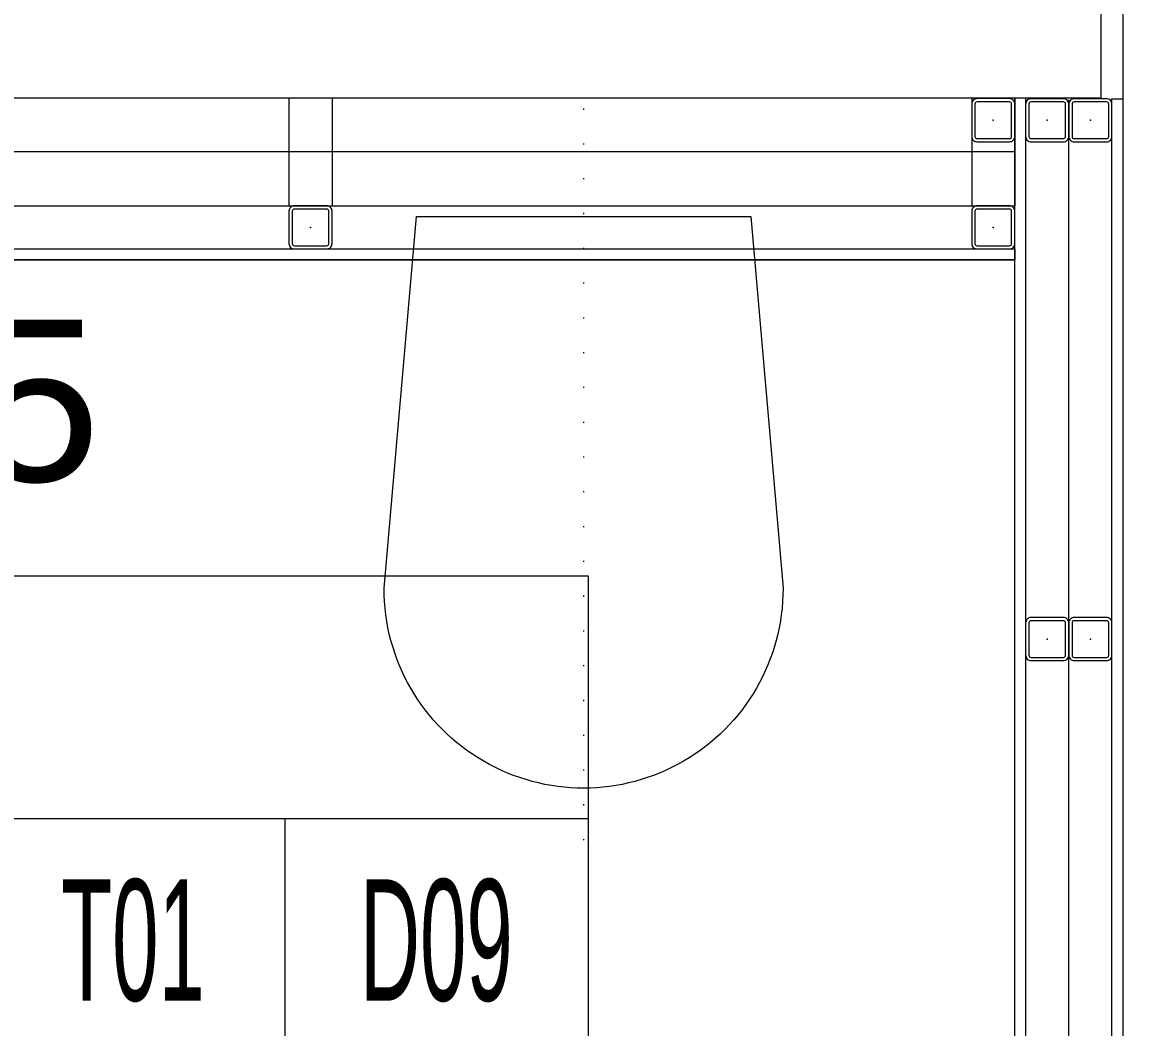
# Model space of a CAD drawing. Extents: x -1073 to 35213, y -1180 to 6950.
# Drawn here: x 31340.8 to 31444.9, y 3371.3 to 3464.5 of the extents above; entities that cross this region are included whole.
import ezdxf
from ezdxf.enums import TextEntityAlignment as Align

# ---------------------------------------------------------------- set-up
doc = ezdxf.new("R2010")
doc.units = 0
doc.header["$LTSCALE"] = 25
doc.linetypes.add('DOT2', pattern=[0.125, 0, -0.125])
doc.layers.get('0').update_dxf_attribs({"color": 9, "lineweight": 9})
for name, color, linetype, lineweight in [('00', 9, 'Continuous', 9), ('05V', 9, 'Continuous', 9), ('06D', 9, 'Continuous', 9), ('10', 9, 'Continuous', 9), ('11', 9, 'Continuous', 9), ('21_MAHAL', 9, 'Continuous', 9), ('33', 9, 'BATTING', 9)]:
    doc.layers.add(name, color=color, linetype=linetype, lineweight=lineweight)
doc.styles.add('Arial', font='arial.ttf', dxfattribs={"height": 2.5})
doc.styles.add('MuuM_TEXT-STANDART', font='ARIALN.TTF')
doc.linetypes.add('BATTING', pattern='A,0.0001,-0.1,[134,ltypeshp.shx,S=0.1,R=0,X=-0.1,Y=0],-0.2,[134,ltypeshp.shx,S=0.1,R=180,X=0.1,Y=0],-0.1', length=0.4001)

# ---------------------------------------------------------------- blocks, each defined once
blk = doc.blocks.new('p-klozet')
at = {"linetype": 'DOT2'}
blk.add_lwpolyline([(0, 10), (0, -60)], dxfattribs=at)
blk.add_lwpolyline([(-15.5, 0), (15.5, 0), (18.5, -34.47, -1.001588), (-18.5, -34.47)], format="xyb", close=True)
blk = doc.blocks.new('Prf-40x40')
for points in [[(1.5, -2), (-1.5, -2, -0.414214), (-2, -1.5), (-2, 1.5, -0.414214), (-1.5, 2), (1.5, 2, -0.414214), (2, 1.5), (2, -1.5, -0.414214)], [(1.5, -1.7), (-1.5, -1.7, -0.414214), (-1.7, -1.5), (-1.7, 1.5, -0.414214), (-1.5, 1.7), (1.5, 1.7, -0.414214), (1.7, 1.5), (1.7, -1.5, -0.414214)]]:
    blk.add_lwpolyline(points, format="xyb", close=True)
blk.add_point((0, 0))
blk = doc.blocks.new('0_roomno2')
blk.add_lwpolyline([(19.375, -10.5), (0, -10.5), (0, 0), (19.375, 0)], close=True)
for points in [[(0, -3), (19.375, -3)], [(15.625, -3), (15.625, -10.5)]]:
    blk.add_lwpolyline(points)
at = {"style": 'Arial'}
blk.add_attdef('ODANO', (0, 1.17), '', height=2, dxfattribs=at)
blk.add_attdef('MEKANADI', text='', height=2, dxfattribs=at).set_placement((0.35, -3), align=Align.BOTTOM_LEFT)
at = {"style": 'MuuM_TEXT-STANDART', "width": 0.6}
for tag, p in [('YER01', (10, -4.5)), ('TAVAN01', (13.75, -4.5)), ('DUVAR01', (17.5, -4.5)), ('YER02', (10, -6.75)), ('TAVAN02', (13.75, -6.75)), ('DUVAR02', (17.5, -6.75)), ('YER03', (10, -9)), ('TAVAN03', (13.75, -9)), ('DUVAR03', (17.5, -9))]:
    blk.add_attdef(tag, text='', height=1.5, dxfattribs=at).set_placement(p, align=Align.MIDDLE_CENTER)
for tag, p in [('M2', (0.35, -4.875)), ('TEMIZTAVANYUKSEKLIGI', (1.8, -8.608))]:
    blk.add_attdef(tag, text='', height=1.5, dxfattribs=at).set_placement(p, align=Align.MIDDLE_LEFT)

msp = doc.modelspace()

# ---------------------------------------------------------------- linework, layer by layer
at = {"layer": '00'}
msp.add_lwpolyline([(30810.84, 3405), (30810.84, 3457.5), (31440.84, 3457.5), (31440.84, 3657.5), (31470.84, 3657.5), (31470.84, 3672.5), (31440.84, 3672.5), (31440.84, 3737.5), (31425.84, 3737.5), (31425.84, 3557.5), (31390.84, 3557.5), (31390.84, 3542.5), (31425.84, 3542.5)], dxfattribs=at)
at = {"layer": '06D'}
for points in [[(31423.84, 3559.5), (31423.84, 3559.5), (31423.84, 3559.5), (31423.84, 3559.5), (31423.84, 3739.5), (31442.84, 3739.5), (31442.84, 3674.5), (31472.84, 3674.5), (31472.84, 3655.5), (31442.84, 3655.5), (31442.84, 3484.47), (31442.84, 3484.47), (31442.84, 3455.5), (31442.84, 3455.5)], [(31365.52, 3457.5), (31365.52, 3447.5)], [(31369.52, 3457.5), (31369.52, 3447.5)], [(31428.84, 3457.5), (31428.84, 3447.5)], [(31432.84, 3457.5), (31432.84, 3447.5)], [(31249.84, 3447.5), (31432.84, 3447.5)], [(31245.84, 3442.5), (31432.84, 3442.5)]]:
    msp.add_lwpolyline(points, dxfattribs=at)
at = {"layer": '11'}
for points in [[(31433.84, 3287.43), (31432.84, 3287.43), (31432.84, 3457.5), (31433.84, 3457.5)], [(31442.84, 3277.43), (31441.84, 3277.43), (31441.84, 3457.43), (31442.84, 3457.43)], [(31245.84, 3442.5), (31245.84, 3443.5), (31432.84, 3443.5), (31432.84, 3442.5)]]:
    msp.add_lwpolyline(points, close=True, dxfattribs=at)
at = {"layer": '33', "ltscale": 0.3}
for points in [[(31437.84, 3287.43), (31437.84, 3457.33)], [(31432.74, 3452.5), (31245.84, 3452.5)]]:
    msp.add_lwpolyline(points, dxfattribs=at)

# ---------------------------------------------------------------- block references
at = {"layer": '05V'}
msp.add_blockref('p-klozet', (31392.84, 3446.51), dxfattribs=at)
at = {"layer": '10', "xscale": -1, "rotation": 270}
for p in [(31430.84, 3455.44), (31435.84, 3455.43), (31439.84, 3455.43), (31367.52, 3445.5), (31430.84, 3445.5), (31435.84, 3407.33), (31439.84, 3407.33)]:
    msp.add_blockref('Prf-40x40', p, dxfattribs=at)
at = {"layer": '21_MAHAL'}
ref = msp.add_blockref('0_roomno2', (31247.94, 3413.18), dxfattribs=dict(at, xscale=7.5, yscale=7.5, zscale=7.5))
ref.add_attrib('ODANO', 'VW-ÇK-05', (31247.94, 3421.95), dxfattribs={"layer": '0', "height": 15, "style": 'Arial'})
ref.add_attrib('TAVAN01', 'T01', dxfattribs={"layer": '0', "height": 11.25, "style": 'MuuM_TEXT-STANDART', "width": 0.6}).set_placement((31351.06, 3379.43), align=Align.MIDDLE_CENTER)
ref.add_attrib('DUVAR01', 'D09', dxfattribs={"layer": '0', "height": 11.25, "style": 'MuuM_TEXT-STANDART', "width": 0.6}).set_placement((31379.19, 3379.43), align=Align.MIDDLE_CENTER)

doc.saveas('drawing.dxf')
